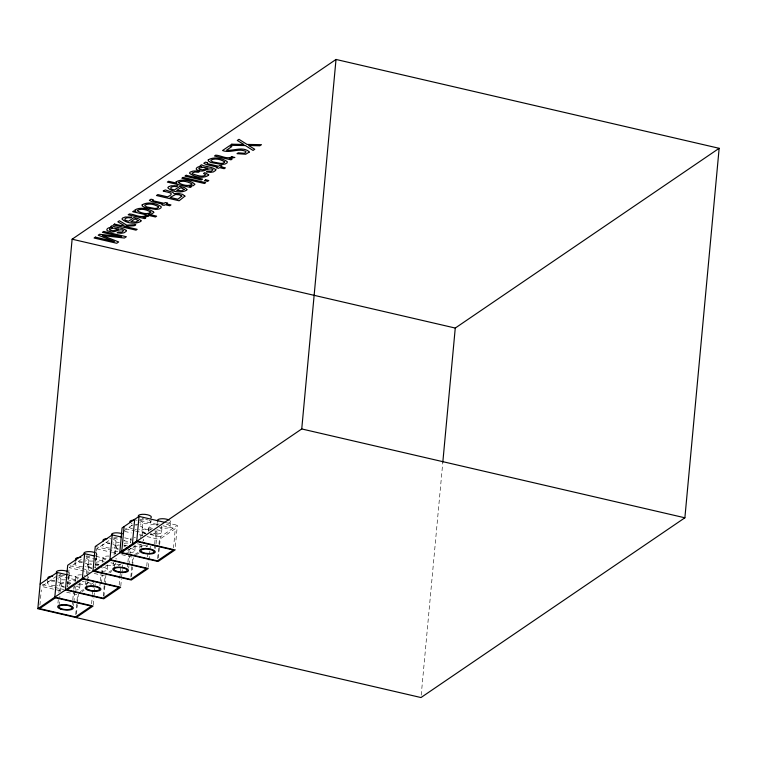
<?xml version="1.0" encoding="UTF-8"?>
<svg xmlns="http://www.w3.org/2000/svg" width="757" height="757" viewBox="0 0 757 757"><rect width="100%" height="100%" fill="white"/><g stroke="black" fill="none" stroke-linecap="round" stroke-linejoin="round"><path stroke-width="0.57" stroke-dasharray="3.79 2.84" d="M39.903 605.108L41.313 589.921M47.407 582.776L47.682 579.815M57.958 603.149L58.28 599.639M58.932 592.636L59.689 584.461M60.503 583.959L60.957 579.029M59.046 605.6L59.917 596.251M60.352 591.586L60.995 584.574A6.567 2.205 5.3 0 1 64.6 582.947M67.468 586.334L68.982 569.983M68.982 578.187L69.436 573.257M74.971 564.003L75.246 561.041M72.35 604.446L72.681 600.944M72.786 599.771L73.656 590.432M73.76 589.268L74.091 585.757M75.047 581.442L75.501 576.512M73.552 605.732L73.77 603.395M73.883 602.231L75.293 587.044M75.709 614.599L76.902 601.758M77.006 600.585L77.555 594.747L65.206 591.889M76.485 614.059L77.356 604.663M77.469 603.49L78.34 594.094M79.655 588.407L80.11 583.477M85.522 584.366L85.844 580.865M86.497 573.863L87.254 565.687M88.058 565.186L88.522 560.256M86.61 586.826L87.046 582.152M87.159 580.988L87.481 577.477M87.585 576.314L88.56 565.801M91.606 603.774L92.373 595.598M92.477 594.425L93.452 583.912L82.229 581.31M95.032 567.561L95.458 562.886M95.571 561.713L96.442 552.373M96.546 551.21L96.764 548.872L110.796 539.315M96.546 559.414L97 554.474M93.234 604.852L93.887 597.803M93.991 596.63L94.757 588.416M94.862 587.243L95.193 583.713M99.915 585.672L100.246 582.171M100.35 580.998L101.656 566.984M102.697 561.685L103.066 557.739M101.447 583.458L102.204 575.282M102.309 574.109L102.848 568.27M103.274 595.825L104.466 582.985M104.57 581.811L105.109 575.973L93.887 573.371M103.936 596.45L104.92 585.89M105.034 584.716L105.904 575.32M107.22 569.633L107.674 564.694M113.086 565.593L113.408 562.091M114.061 555.08L114.818 546.904M115.622 546.412L116.086 541.482M114.175 568.053L114.61 563.378M115.48 554.039L116.124 547.027M119.171 585L119.928 576.825M120.041 575.651L120.363 572.15M120.477 570.986L121.016 565.138L110.91 562.801M120.789 586.079L121.451 579.029M121.555 577.856L121.886 574.336M121.991 573.163L122.322 569.633M122.426 568.46L122.757 564.94M127.479 566.898L127.81 563.397M127.914 562.224L128.671 554.048M128.785 552.884L129.21 548.21M130.261 542.911L130.63 538.965M128.681 568.185L128.898 565.848M129.002 564.675L129.769 556.509M129.873 555.335L130.526 548.333M130.838 577.052L132.03 564.202M132.134 563.038L132.674 557.199L121.451 554.597M131.614 576.503L132.484 567.116M132.589 565.943L133.355 557.72M134.784 550.85L135.238 545.92M139.771 548.238L140.206 543.592M140.736 537.792L141.389 530.827M142.392 528.074L142.846 523.144M141.076 548.352L141.512 543.715M142.269 535.587L142.695 530.95M148.533 530.998L148.987 526.068M146.735 566.217L147.17 561.552M147.606 556.878L147.927 553.376M150.917 522.065L151.097 520.097M148.353 567.296L148.902 561.429M149.006 560.256L149.441 555.562M149.555 554.389L149.886 550.859M149.99 549.686L150.321 546.166M154.277 548.38L154.598 544.898M154.712 543.734L155.781 532.133M156.983 525.282L157.257 522.321M155.582 548.494L155.904 545.012M156.018 543.857L157.096 532.256M157.626 558.6L158.885 545.087M158.989 543.961L159.405 539.457L175.312 528.623L173.533 547.765M158.421 557.966L159.509 546.223M159.613 545.049L160.38 536.827L177.337 525.273L175.056 549.932M161.572 532.464L162.026 527.534M170.06 526.607L170.514 521.677M421.204 695.191L442.817 462.205M56.605 576.228L41.635 586.42L64.08 591.624M81.359 559.366L69.199 567.646L89.402 572.33M123.476 531.13L132.835 524.752M80.327 591.633L84.103 589.069M90.698 584.574L95.41 581.367M108.838 572.216L111.667 570.295M118.262 565.801L122.975 562.593M134.519 554.73L138.285 552.165M145.827 547.027L147.71 545.74M82.229 591.567L84.103 590.29M109.793 572.784L111.657 571.516M136.421 554.654L139.222 552.742M166.076 522.661L177.337 525.273M140.509 520.551L158.468 524.724M162.963 525.765L175.312 528.623M125.454 528.727L134.462 530.818M135.588 531.083L145.732 533.43M150.236 534.48L160.38 536.827M124.602 531.386L131.34 532.947M139.193 534.773L142.562 535.559M147.057 536.599L159.405 539.457M124.621 537.811L131.377 539.372M113.787 538.303L119.398 539.599M123.883 540.64L130.62 542.201M137.358 543.763L148.58 546.365M95.268 546.488L117.799 551.711M96.764 548.872L111.355 552.25M112.471 552.515L115.84 553.291M95.931 556.319L108.327 559.196M86.222 557.076L104.182 561.24M69.956 565.782L81.217 568.393M82.352 568.658L90.234 570.485M68.367 575.093L79.636 577.714M58.658 575.85L76.618 580.013M42.392 584.555L53.662 587.177M54.788 587.432L63.796 589.523M57.721 581.868A6.567 2.205 5.3 0 1 57.456 585.53M55.081 585.644A6.567 2.205 5.3 0 1 47.407 582.89A6.567 2.205 5.3 0 1 54.75 581.244M58.686 577.118A6.567 2.205 5.3 0 1 57.92 580.6M54.901 580.685A6.567 2.205 5.3 0 1 49.252 579.379M67.969 576.862A6.567 2.205 5.3 0 1 68.13 579.152M65.386 579.815A6.567 2.205 5.3 0 1 57.693 578.726M58.932 575.434A6.567 2.205 5.3 0 1 60.683 575.32M61.317 575.32A6.567 2.205 5.3 0 1 64.487 575.661M75.757 586.003A6.567 2.205 5.3 0 1 79.636 588.511A6.567 2.205 5.3 0 1 74.858 590.091M67.127 586.42A6.567 2.205 5.3 0 1 68.149 585.956M87.897 581.963A6.567 2.205 5.3 0 1 85.872 584.063A6.567 2.205 5.3 0 1 78.936 583.836M75.198 581.026A6.567 2.205 5.3 0 1 75.605 580.647M77.072 580.061A6.567 2.205 5.3 0 1 77.564 579.957M86.752 581.102A6.567 2.205 5.3 0 1 87.121 581.31M69.001 572.368A6.567 2.205 5.3 0 1 68.244 574.374M60.844 574.591A6.567 2.205 5.3 0 1 59.671 574.326M79.873 582.805A6.567 2.205 5.3 0 1 76.514 585.095M69.795 584.385A6.567 2.205 5.3 0 1 67.259 582.956M67.184 581.868A6.567 2.205 5.3 0 1 75.615 580.95M87.897 576.588A6.567 2.205 5.3 0 1 88.437 578.111M78.283 578.603A6.567 2.205 5.3 0 1 75.738 575.992A6.567 2.205 5.3 0 1 81.567 574.856M84.103 575.169A6.567 2.205 5.3 0 1 84.699 575.301M64.317 586.826A6.567 2.205 5.3 0 1 60.995 584.574M67.061 582.918A6.567 2.205 5.3 0 1 71.82 583.846M75 586.609A7.882 2.649 5.3 0 1 73.968 587.224M64.364 587.337A7.882 2.649 5.3 0 1 59.689 584.584A7.882 2.649 5.3 0 1 64.014 582.502M66.966 582.474A7.882 2.649 5.3 0 1 72.066 583.373M85.286 563.094A6.567 2.205 5.3 0 1 85.021 566.756M82.636 566.87A6.567 2.205 5.3 0 1 74.971 564.116A6.567 2.205 5.3 0 1 82.314 562.46M86.251 558.335A6.567 2.205 5.3 0 1 84.926 561.883M82.456 561.912A6.567 2.205 5.3 0 1 77.706 560.984M95.524 558.089A6.567 2.205 5.3 0 1 95.694 560.379M92.941 561.041A6.567 2.205 5.3 0 1 85.257 559.953M85.967 556.745A6.567 2.205 5.3 0 1 92.051 556.887M103.321 567.23A6.567 2.205 5.3 0 1 107.125 569.945A6.567 2.205 5.3 0 1 101.154 571.28M94.691 567.646A6.567 2.205 5.3 0 1 95.713 567.182M115.263 562.962A6.567 2.205 5.3 0 1 113.436 565.29A6.567 2.205 5.3 0 1 105.933 564.921M102.933 562.054A6.567 2.205 5.3 0 1 104.192 561.41M96.565 553.594A6.567 2.205 5.3 0 1 95.42 555.742M87.235 555.543A6.567 2.205 5.3 0 1 86.686 555.383M107.626 564.911A6.567 2.205 5.3 0 1 105.157 566.179M98.476 565.914A6.567 2.205 5.3 0 1 95.6 564.836M95.429 562.546A6.567 2.205 5.3 0 1 102.564 562.063M105.848 559.83A6.567 2.205 5.3 0 1 103.302 557.218A6.567 2.205 5.3 0 1 109.131 556.083M115.916 558.259A6.567 2.205 5.3 0 1 116.105 559.13M91.881 568.053A6.567 2.205 5.3 0 1 91.606 564.239M95.268 564.192A6.567 2.205 5.3 0 1 98.874 564.892M102.564 567.835A7.882 2.649 5.3 0 1 102.29 568.062M91.928 568.564A7.882 2.649 5.3 0 1 87.254 565.81A7.882 2.649 5.3 0 1 91.569 563.728M95.297 563.757A7.882 2.649 5.3 0 1 99.631 564.59M112.85 544.321A6.567 2.205 5.3 0 1 112.585 547.973M109.566 548.068A6.567 2.205 5.3 0 1 102.536 545.229A6.567 2.205 5.3 0 1 109.879 543.687M113.304 539.391A6.567 2.205 5.3 0 1 112.481 543.11M110.02 543.138A6.567 2.205 5.3 0 1 105.261 542.211M109.699 538.691A6.567 2.205 5.3 0 1 110.967 538.852M124.016 540.195A6.567 2.205 5.3 0 1 123.949 541.056M119.313 542.324A6.567 2.205 5.3 0 1 112.821 541.179M113.531 537.972A6.567 2.205 5.3 0 1 118.357 537.915M130.289 548.333A6.567 2.205 5.3 0 1 134.547 551.37A6.567 2.205 5.3 0 1 126.807 552.307M143.262 545.078A6.567 2.205 5.3 0 1 133.497 546.147M134.803 545.04A6.567 2.205 5.3 0 1 131.642 547.548M125.473 546.989A6.567 2.205 5.3 0 1 123.959 546.469M124.176 543.356A6.567 2.205 5.3 0 1 129.494 543.204M143.281 539.258A6.567 2.205 5.3 0 1 142.524 541.264M131.642 540.28A6.567 2.205 5.3 0 1 131.481 538M134.226 537.338A6.567 2.205 5.3 0 1 135.427 537.281M128.889 548.825A6.567 2.205 5.3 0 1 128.652 549.005M118.395 548.939A6.567 2.205 5.3 0 1 119.171 545.466M124.101 545.579A6.567 2.205 5.3 0 1 125.899 545.958M130.336 548.825A7.882 2.649 5.3 0 1 127.507 550.112M118.149 549.421A7.882 2.649 5.3 0 1 119.133 544.955M123.628 545.059A7.882 2.649 5.3 0 1 127.801 546.034M156.888 529.758A6.567 2.205 5.3 0 1 161.336 532.871A6.567 2.205 5.3 0 1 153.217 533.704M148.542 531.433A6.567 2.205 5.3 0 1 151.911 529.531M161.25 526.21A6.567 2.205 5.3 0 1 157.475 529.067M152.479 528.509A6.567 2.205 5.3 0 1 149.441 525.472A6.567 2.205 5.3 0 1 157.342 524.828M139.543 520.684A6.567 2.205 5.3 0 1 140.395 524.421M138.115 524.62A6.567 2.205 5.3 0 1 135.569 524.478M132.087 523.674A6.567 2.205 5.3 0 1 131.198 523.295M135.834 520.097A6.567 2.205 5.3 0 1 137.121 520.21M149.063 520.343A6.567 2.205 5.3 0 1 148.93 523.466A6.567 2.205 5.3 0 1 139.676 522.661M139.799 519.539A6.567 2.205 5.3 0 1 144.455 519.293M145.732 519.453A6.567 2.205 5.3 0 1 148.079 519.983M169.615 520.352A6.567 2.205 5.3 0 1 166.143 523.276M155.876 530.666A7.882 2.649 5.3 0 1 150.586 534.272M146.063 533.704A7.882 2.649 5.3 0 1 141.777 530.099A7.882 2.649 5.3 0 1 150.955 529.096M166.36 524.185A6.567 2.205 5.3 0 1 169.114 527.553A6.567 2.205 5.3 0 1 159.585 527.383M157.04 525.718A6.567 2.205 5.3 0 1 159.159 523.939M154.769 530.808A6.567 2.205 5.3 0 1 150.359 533.817M145.476 533.042A6.567 2.205 5.3 0 1 143.253 530.155A6.567 2.205 5.3 0 1 150.671 529.503M143.461 518.621A6.567 2.205 5.3 0 1 142.24 518.384M140.14 525.945A6.567 2.205 5.3 0 1 138.853 529.493M136.392 529.522A6.567 2.205 5.3 0 1 135.115 529.408M132.683 528.944A6.567 2.205 5.3 0 1 129.343 526.692A6.567 2.205 5.3 0 1 132.92 525.065M135.38 525.027A6.567 2.205 5.3 0 1 136.657 525.14"/><path stroke-width="1.14" d="M37.85 608.694L72.123 239.203L336.013 59.453L719.15 148.306L684.877 517.797L420.987 697.547L37.85 608.694L301.74 428.945L684.877 517.797M67.241 574.837L57.097 572.481L54.816 597.141L93.12 606.026L76.154 617.58M84.661 553.708L82.371 578.367L120.685 587.252L103.718 598.806L65.414 589.921L67.704 565.261L84.661 553.708L94.805 556.064M112.225 534.934L109.935 559.593L148.249 568.479L131.283 580.032L92.979 571.147L95.268 546.488L112.225 534.934L121.243 537.025M119.786 552.601L136.743 541.047L175.056 549.932L158.09 561.486L119.786 552.601L122.066 527.941L139.033 516.388L164.95 522.396M121.792 551.228L124.082 526.579M132.399 544.009L134.68 519.349M136.743 541.047L139.033 516.388M301.74 428.945L336.013 59.453M442.817 462.205L455.26 328.055L719.15 148.306M40.14 584.035L57.097 572.481M72.123 239.203L455.26 328.055M48.107 578.509A6.567 2.205 5.3 0 1 52.668 576.162M56.368 572.292A6.567 2.205 5.3 0 1 60.238 570.418A6.567 2.205 5.3 0 1 67.628 571.526M76.126 560.18A6.567 2.205 5.3 0 1 80.857 557.389M84.349 554.181A6.567 2.205 5.3 0 1 86.951 551.73A6.567 2.205 5.3 0 1 95.193 552.752M103.226 540.962A6.567 2.205 5.3 0 1 107.182 538.634M111.714 535.18A6.567 2.205 5.3 0 1 114.515 532.956A6.567 2.205 5.3 0 1 122.293 533.789M138.739 516.889A6.567 2.205 5.3 0 1 144.918 514.363A6.567 2.205 5.3 0 1 150.842 517.939M157.797 521.232A6.567 2.205 5.3 0 1 160.654 518.829A6.567 2.205 5.3 0 1 168.858 519.936M129.816 521.98A6.567 2.205 5.3 0 1 134.576 520.068M178.548 182.323L178.538 182.768C182.229 184.963 188.077 186.676 192.004 184.377L191.985 183.932C188.275 181.822 182.494 180.015 178.548 182.323M176.163 181.784L177.006 183.222L168.565 181.264L167.335 182.096L190.367 187.443L191.559 186.629L189.373 186.118L193.29 185.673L194.918 184.282C190.518 180.251 181.538 178.633 176.163 181.784M126.372 230.45L126.277 231.273L124.044 232.778L121.148 233.279L117.108 232.806L118.253 232.02L121.896 232.106L123.656 230.592C119.152 227.583 114.544 233.866 109.585 231.405C103.491 230.592 108.686 226.447 112.386 227.545L110.683 226.617L112.093 225.671C114.695 227.62 122.208 227.393 126.372 230.45M215.783 169.549L215.688 170.372L213.455 171.877L210.56 172.378L206.519 171.905L207.664 171.12L211.307 171.205L213.067 169.691C208.563 166.682 203.955 172.965 198.996 170.505C192.903 169.691 198.097 165.546 201.797 166.644L200.094 165.707L201.504 164.771C204.106 166.72 211.619 166.493 215.783 169.549M208.667 174.782L208.62 175.208C203.387 178.879 194.019 177.233 189.477 173.135L190.177 172.113L192.694 171.186A6.226 2.091 5.3 0 1 196.423 171.044L199.621 171.46L198.429 172.274L194.918 172.019L192.287 172.946A3.738 1.259 5.3 0 0 192.884 173.996C196.754 175.245 202.204 177.602 205.838 174.905L203.548 173.457L204.75 172.643L208.667 174.782M158.591 206.86L157.437 208.061A4.145 1.391 5.3 0 1 154.494 208.393L147.009 207.011L144.937 205.904L144.871 205.147C148.902 202.829 154.958 204.475 158.591 206.86M224.678 161.847L223.523 163.039A4.145 1.391 5.3 0 1 220.58 163.38L213.095 161.989L211.023 160.891L210.957 160.134C214.997 157.816 221.044 159.462 224.678 161.847M140.991 220.732L140.868 221.375C135.484 224.536 126.201 223.419 121.934 219.01L122.634 218.025L125.284 217.022L131.718 217.108L130.507 217.931C126.523 216.767 120.988 219.946 128.652 221.195L134.017 217.543L138.919 218.953L140.991 220.732M186.865 189.487L186.733 190.13C181.358 193.29 172.076 192.174 167.808 187.764L168.508 186.78L171.148 185.777L177.592 185.862L176.381 186.686C172.388 185.522 166.862 188.701 174.517 189.95L179.882 186.298L184.793 187.708L186.865 189.487M150.832 212.178C147.426 215.111 140.944 212.954 137.405 210.881L137.395 210.427C141.285 208.061 147.36 209.831 150.832 212.178M138.323 220.628L135.919 222.019L130.895 221.687L134.954 218.915L138.323 220.628M184.188 189.382L181.784 190.773L176.76 190.442L180.828 187.67L184.188 189.382M181.822 196.11L177.848 199.233L170.107 197.435L175.624 194.473L179.295 194.814L181.822 196.11M153.747 212.367L152.252 213.729L148.419 214.25L156.642 216.161L155.45 216.975L132.712 211.695L133.847 210.929L135.957 211.411L134.916 209.926C140.348 206.718 148.504 208.648 153.605 211.856L153.747 212.367M142.202 204.816L142.155 205.904L144.719 207.541L155.554 209.405A7.485 2.508 5.3 0 0 159.632 208.743L161.08 207.768L161.213 206.708C156.207 203.094 147.738 201.504 142.202 204.816M208.289 159.803L208.241 160.881L210.806 162.528L221.64 164.392A7.485 2.508 5.3 0 0 225.718 163.73L227.166 162.755L227.299 161.695C222.293 158.081 213.824 156.491 208.289 159.803M184.907 196.148L179.125 200.775L156.462 195.514L157.825 194.596L167.543 196.848C176.551 192.789 166.833 192.373 163.133 190.972L165.31 189.96L172.681 192.287L174.138 193.65L179.021 193.574L182.674 194.417L184.907 196.148M249.176 152.138L245.713 154.239L237.026 153.662L238.275 152.81L244.066 153.274L245.675 152.668L245.911 151.476C238.54 147.785 230.242 153.548 222.53 150.52L229.248 145.94L231.869 146.555L226.532 150.189C233.885 151.012 242.628 146.29 249.091 151.618L249.176 152.138M152.734 200.018L153.321 200.823L164.108 203.33L165.272 202.535L167.543 203.056L166.379 203.851L170.987 204.92L169.748 205.772L165.13 204.702L164.146 205.374L161.875 204.844L162.869 204.172L151.93 201.636L149.347 200.35L151.022 199.223L153.217 199.734L152.734 200.018M207.163 162.944L207.749 163.758L218.527 166.256L219.7 165.461L221.962 165.991L220.798 166.786L225.406 167.855L224.167 168.697L219.558 167.628L218.565 168.3L216.294 167.78L217.287 167.108L206.349 164.572L203.775 163.285L205.44 162.159L207.636 162.66L207.163 162.944M109.651 229.049L109.954 230.232L113.153 230.771L118.537 229.03L113.843 228.169L109.651 229.049M199.063 168.149L199.365 169.322L202.564 169.861L207.948 168.13L203.255 167.269L199.063 168.149M145.628 215.575C140.679 218.47 134.462 214.127 129.409 213.947L128.179 214.78L144.701 218.612L145.874 217.817L143.016 217.155L148.552 216.256L145.628 215.575M231.926 156.794C226.986 159.68 220.77 155.336 215.717 155.157L214.486 155.999L231.008 159.831L232.172 159.036L229.324 158.374L234.859 157.475L231.926 156.794M95.373 237.13L94.076 238.02L116.739 243.271L118.679 241.947L102.403 235.541L124.422 238.029L126.353 236.723L103.69 231.462L102.403 232.342L121.536 236.761L99.564 234.273L98.221 235.19L114.449 241.587L95.373 237.13M114.534 224.081L113.351 224.886L136.005 230.137L137.187 229.333L124.034 226.286L134.207 225.766L135.777 224.697L126.788 225.17L119.417 220.76L117.846 221.829L123.893 225.312L120.732 225.52L114.534 224.081M183.062 177.403L181.831 178.236L204.494 183.497L205.724 182.655L183.062 177.403M186.156 175.293L184.907 176.144L201.353 179.958L202.602 179.106L186.156 175.293M231.803 144.199L230.166 145.316L245.372 145.562L253.046 150.425L254.749 149.261L248.637 145.505L259.85 145.789L261.468 144.682L247.056 144.417L238.975 139.316L237.282 140.471L243.896 144.473L231.803 144.199M205.667 179.816L204.418 180.668L207.569 181.396L208.818 180.545L205.667 179.816M137.395 541.681L121.489 552.515L157.418 560.852L173.325 550.017L137.395 541.681M55.479 597.775L39.582 608.609L75.492 616.936L91.398 606.111L55.479 597.775M83.043 579.001L67.136 589.835L103.056 598.162L118.953 587.328L83.043 579.001M110.607 560.227L94.701 571.062L130.62 579.389L146.517 568.554L110.607 560.227M60.759 609.092A7.882 2.649 5.3 0 0 73.278 608.325A7.882 2.649 5.3 0 0 62.415 604.663A7.882 2.649 5.3 0 0 60.759 609.092M61.544 608.798A6.567 2.205 5.3 0 0 71.981 608.164A6.567 2.205 5.3 0 0 62.926 605.108A6.567 2.205 5.3 0 0 61.544 608.798M88.323 590.318A7.882 2.649 5.3 0 0 100.842 589.552A7.882 2.649 5.3 0 0 89.979 585.89A7.882 2.649 5.3 0 0 88.323 590.318M89.108 590.025A6.567 2.205 5.3 0 0 99.546 589.391A6.567 2.205 5.3 0 0 90.49 586.334A6.567 2.205 5.3 0 0 89.108 590.025M115.887 571.544A7.882 2.649 5.3 0 0 128.406 570.778A7.882 2.649 5.3 0 0 117.543 567.116A7.882 2.649 5.3 0 0 115.887 571.544M116.673 571.251A6.567 2.205 5.3 0 0 127.11 570.617A6.567 2.205 5.3 0 0 118.054 567.561A6.567 2.205 5.3 0 0 116.673 571.251M142.978 552.525A6.567 2.205 5.3 0 0 153.794 552.279A6.567 2.205 5.3 0 0 145.458 548.995A6.567 2.205 5.3 0 0 142.978 552.525M142.089 552.78A7.882 2.649 5.3 0 0 155.071 552.478A7.882 2.649 5.3 0 0 145.06 548.541A7.882 2.649 5.3 0 0 142.089 552.78"/></g></svg>
